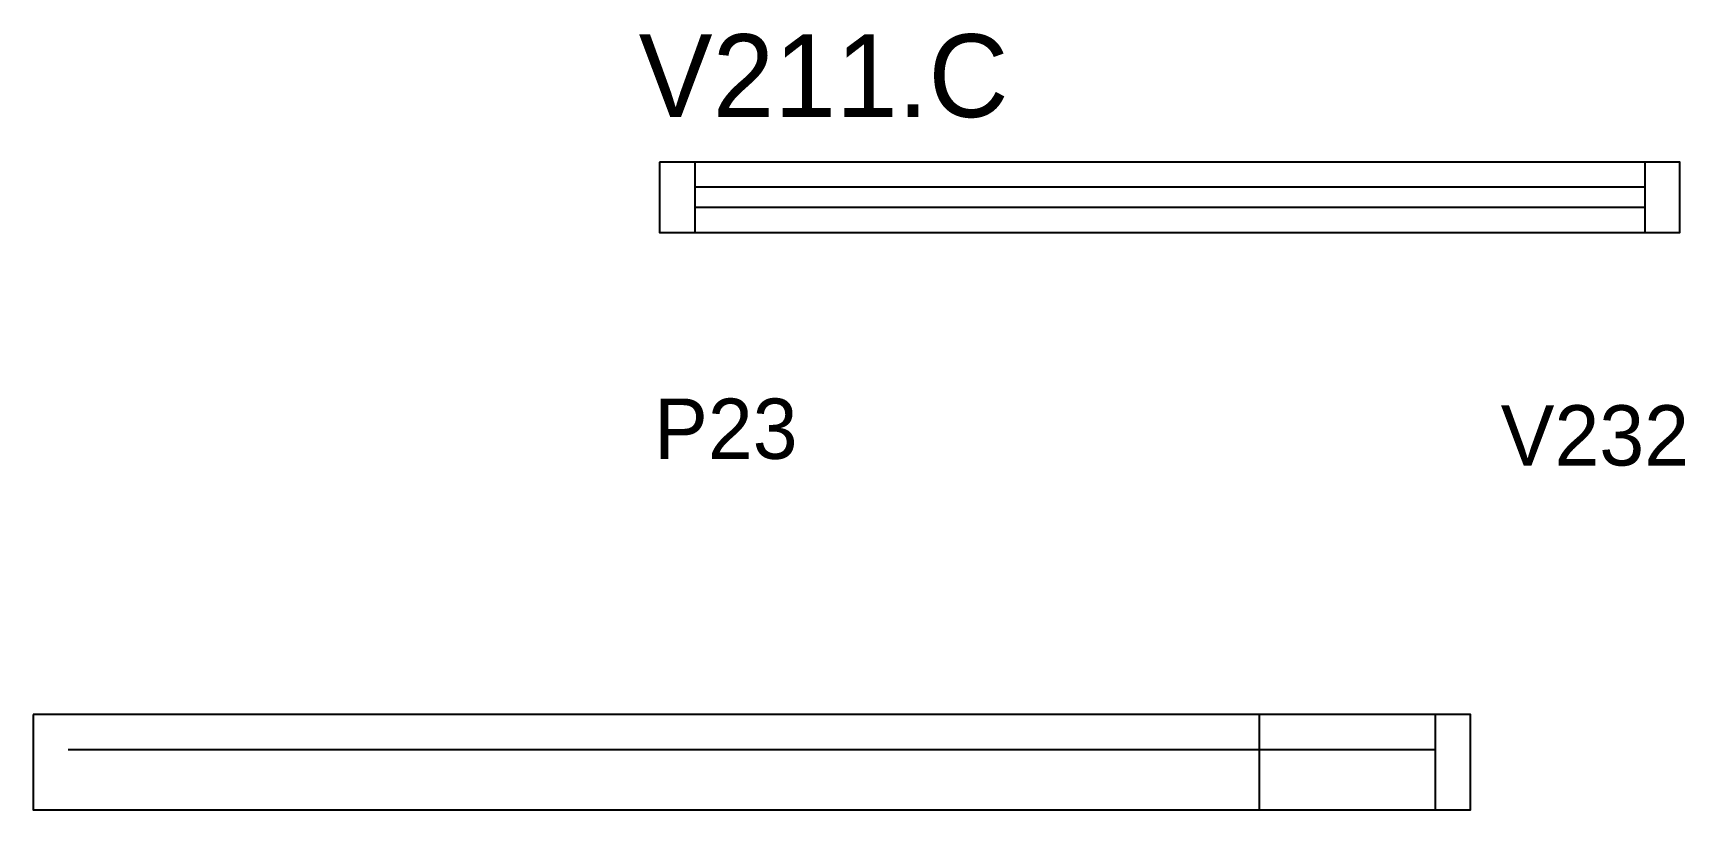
# Model space of a CAD drawing. Header units: metres. Extents: x 2487 to 2815, y 16768 to 16922.
import ezdxf

# ---------------------------------------------------------------- set-up
doc = ezdxf.new("R2010")
doc.units = ezdxf.units.M
for name, color, linetype in [('5', 7, 'Continuous'), ('NOMENCLATURA', 7, 'Continuous'), ('Painéis', 7, 'Continuous'), ('SARR_2.2x7', 7, 'Continuous'), ('SARR_EDITAR', 7, 'Continuous')]:
    doc.layers.add(name, color=color, linetype=linetype)

msp = doc.modelspace()

# ---------------------------------------------------------------- linework, layer by layer
at = {"layer": 'Painéis', "color": 7, "lineweight": 25}
msp.add_line((2730.68, 16767.64), (2730.68, 16786.64), dxfattribs=at)
for points in [[(2611.36, 16896.66), (2611.36, 16882.66), (2814.36, 16882.66), (2814.36, 16896.66), (2611.36, 16896.66)], [(2486.68, 16786.64), (2486.68, 16767.64), (2772.68, 16767.64), (2772.68, 16786.64), (2486.68, 16786.64)]]:
    msp.add_lwpolyline(points, dxfattribs=at)
at = {"layer": 'SARR_2.2x7', "color": 7, "lineweight": 25}
for p, q in [((2618.36, 16896.66), (2618.36, 16882.66)), ((2807.36, 16896.66), (2807.36, 16882.66)), ((2765.68, 16786.64), (2765.68, 16767.64)), ((2765.68, 16779.64), (2493.68, 16779.64))]:
    msp.add_line(p, q, dxfattribs=at)
at = {"layer": 'SARR_EDITAR', "color": 7, "lineweight": 25}
for p, q in [((2807.36, 16891.66), (2618.36, 16891.66)), ((2618.36, 16887.66), (2807.36, 16887.66))]:
    msp.add_line(p, q, dxfattribs=at)

# ---------------------------------------------------------------- texts
at = {"layer": '5', "color": 7, "lineweight": 25}
for s, p in [('P23', (2610.25, 16837.57)), ('V232', (2778.7, 16836.24))]:
    msp.add_text(s, height=12, dxfattribs=at).set_placement(p)
at = {"layer": 'NOMENCLATURA', "color": 7, "lineweight": 25}
msp.add_text('V211.C', height=16.5, dxfattribs=at).set_placement((2607.18, 16905.63))

doc.saveas('drawing.dxf')
